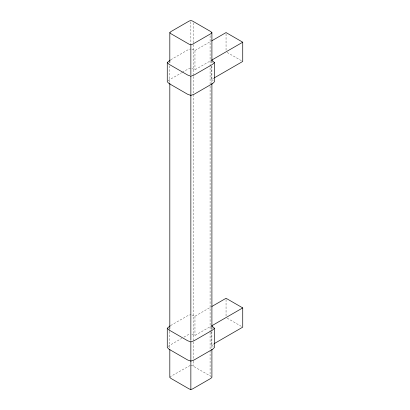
<?xml version="1.0" encoding="UTF-8"?>
<svg xmlns="http://www.w3.org/2000/svg" width="410" height="410" viewBox="0 0 410 410"><rect width="100%" height="100%" fill="white"/><g stroke="black" fill="none" stroke-linecap="round" stroke-linejoin="round"><path stroke-width="0.31" stroke-dasharray="2.05 1.54" d="M168.182 80.873L169.094 79.976L181.712 72.688M168.182 346.578L169.094 345.681L181.712 338.393M169.817 377.349L170.847 376.339L190.276 365.397M170.739 59.778L187.749 49.959L190.86 48.903M191.895 49.251L194.96 50.527L211.324 41.077M182.26 72.37L187.749 69.203L190.342 68.321M191.895 68.501L194.96 69.772L211.324 60.326M211.637 66.364L211.637 79.402L213.82 78.141M170.739 325.484L187.749 315.664L190.86 314.608M191.895 314.962L194.96 316.233L211.324 306.788M183.911 337.128L187.749 334.909L190.342 334.032M191.895 334.206L194.96 335.482L211.324 326.032M211.637 332.074L211.637 345.112L213.82 343.852M190.86 365.202L192.613 365.797L210.873 376.339L211.903 377.349M227.13 52.439L241.659 60.829M211.637 79.402L213.538 80.873M227.13 318.15L241.659 326.534M211.637 345.112L213.538 346.578M226.053 33.815L226.053 50.579M226.053 299.526L226.053 316.284M211.903 65.902L211.903 82.533M211.903 328.748L211.903 330.665M211.903 331.306L211.903 348.572M210.084 35.66L210.084 85.541M210.084 86.182L210.084 331.757M210.084 332.397L210.084 375.883M194.96 50.527L194.96 69.772M194.96 316.233L194.96 335.482M193.402 22.832L193.402 43.937M193.402 44.572L193.402 75.911M193.402 76.552L193.402 341.31M193.402 341.95L193.402 360.498M193.402 361.138L193.402 366.253M190.86 21.781L190.86 44.162M169.817 65.902L169.817 82.533M169.817 328.748L169.817 330.665M169.817 331.306L169.817 348.572"/><path stroke-width="0.61" d="M169.817 62.704L169.817 32.651L170.847 31.637L189.107 21.094L190.86 20.5L192.613 21.094L210.873 31.637L211.903 32.651L211.903 62.704M214.363 77.828L242.735 61.449L242.735 42.204L211.637 60.157L214.456 62.525L214.456 81.769L212.626 83.563L193.971 94.336L190.86 95.392L187.749 94.336L169.094 83.563L167.265 81.769L167.265 62.525L170.191 60.096M211.903 32.651L210.873 33.661L192.613 44.203L190.86 44.798L189.107 44.203L170.847 33.661L169.817 32.651M214.456 62.525L212.626 64.319L193.971 75.091L190.86 76.147L187.749 75.091L169.094 64.319L167.265 62.525M214.363 343.534L242.735 327.159L242.735 307.91L211.637 325.863L214.456 328.231L214.456 347.475L212.626 349.274L193.971 360.041L190.86 361.097L187.749 360.041L169.094 349.274L167.265 347.475L167.265 328.231L170.191 325.801M214.456 328.231L212.626 330.024L193.971 340.797L190.86 341.853L187.749 340.797L169.094 330.024L167.265 328.231M211.867 40.764L226.053 32.575L242.735 42.204M211.867 306.47L226.053 298.28L242.735 307.91M169.817 349.212L169.817 377.349L170.847 378.363L189.107 388.905L190.86 389.5L192.613 388.905L210.873 378.363L211.903 377.349L211.903 349.212M211.903 83.174L211.903 328.748M190.86 44.798L190.86 74.856M190.86 76.147L190.86 340.259M190.86 341.853L190.86 389.5M169.817 83.174L169.817 328.748"/></g></svg>
